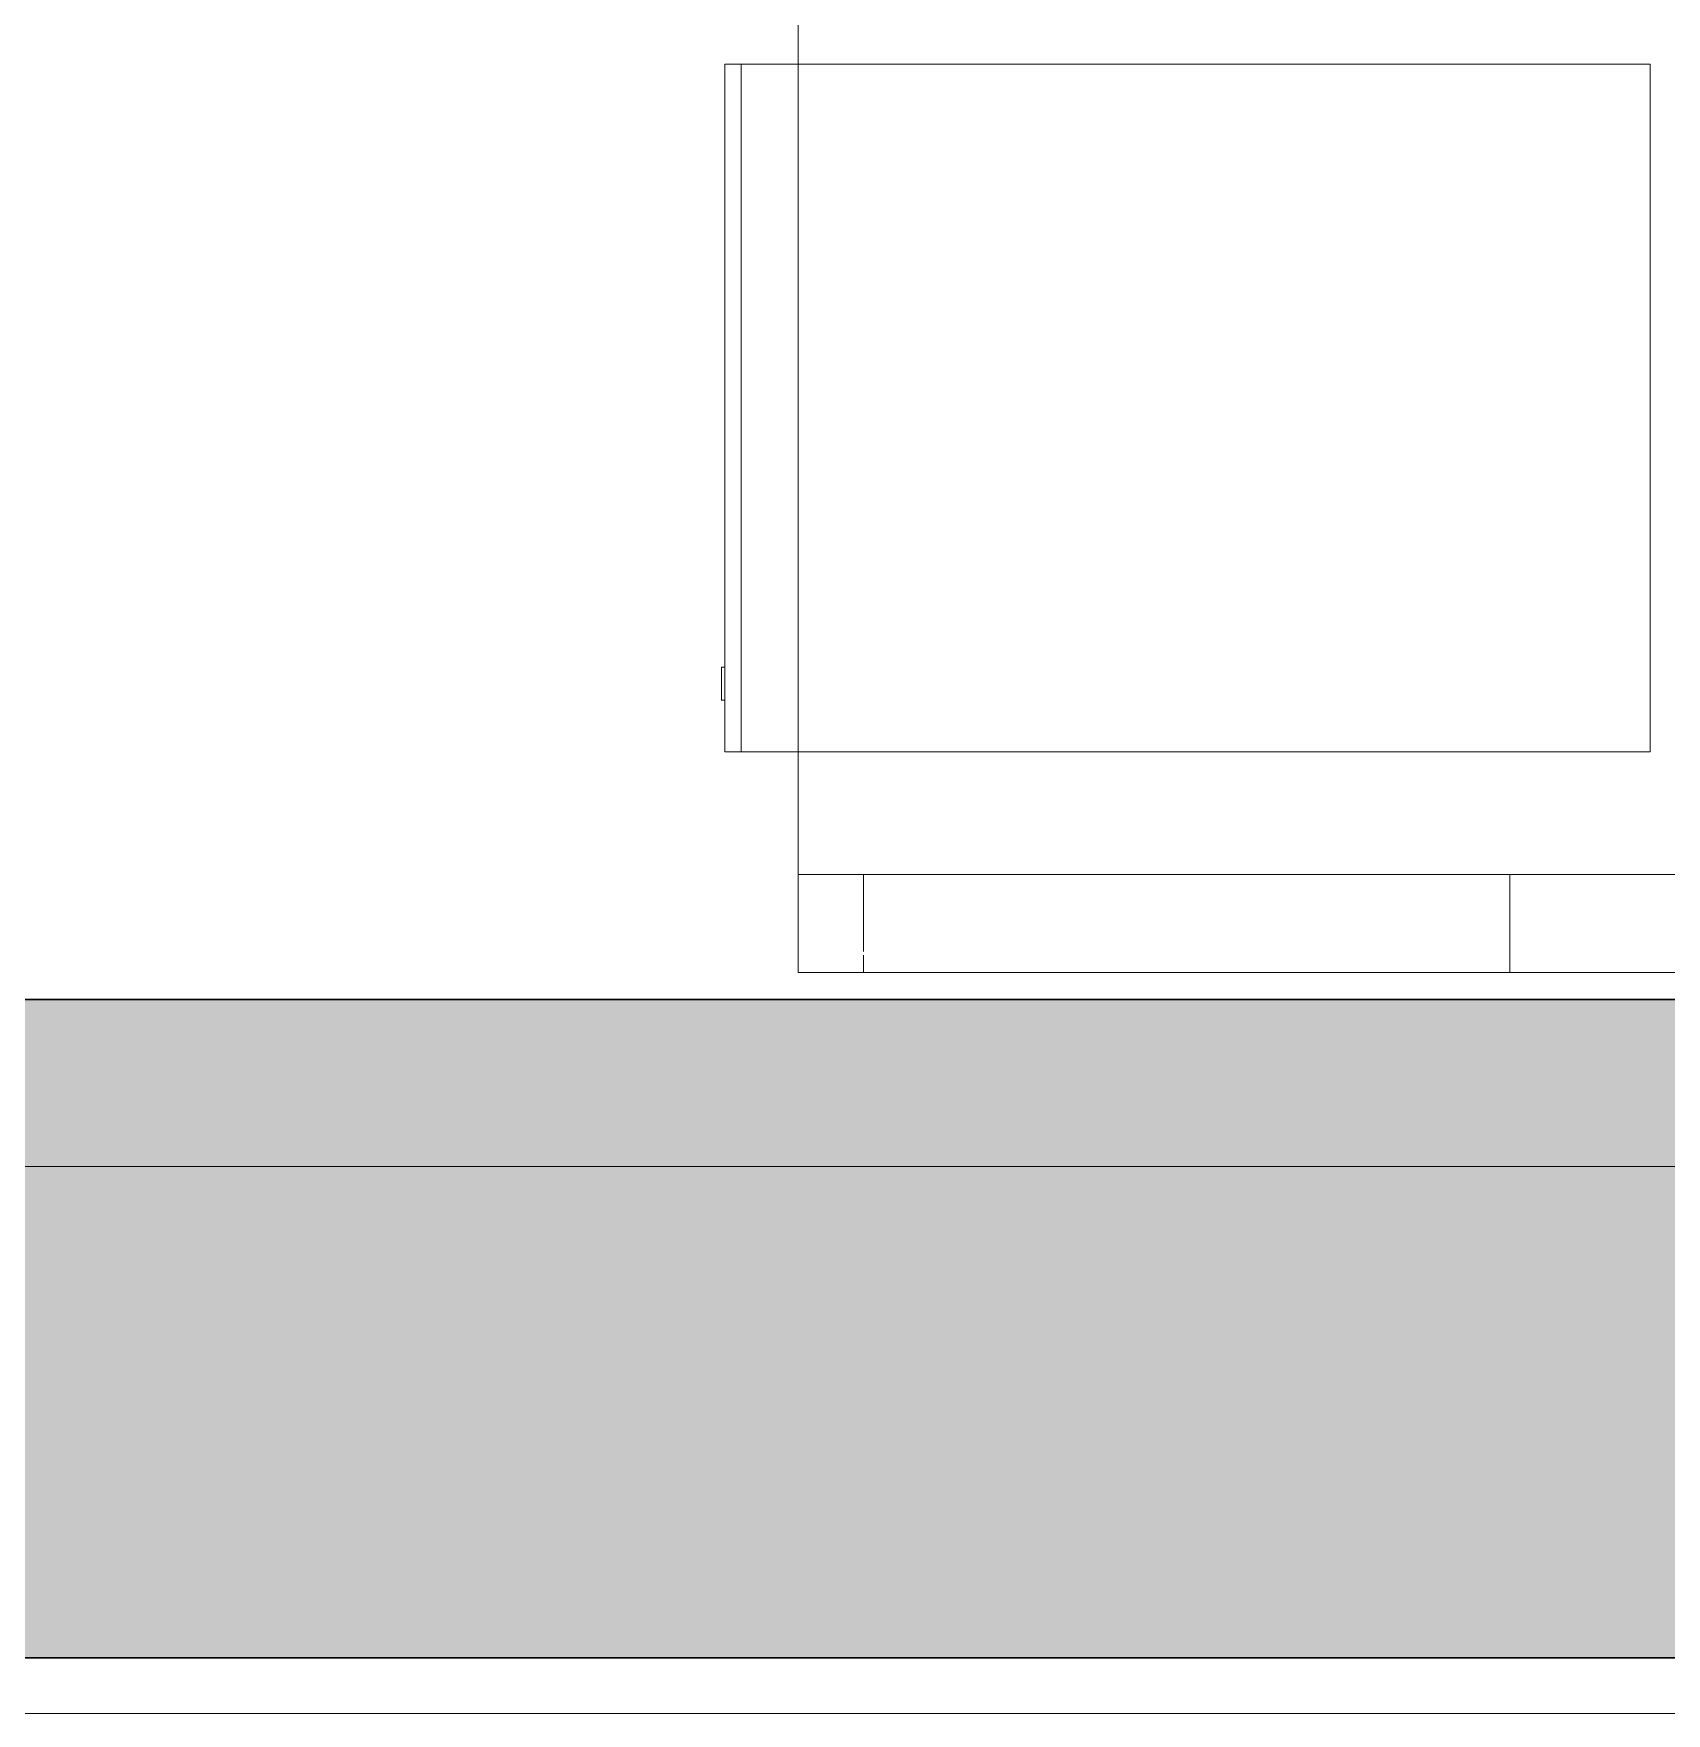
# Model space of a CAD drawing. Header units: millimetres. Extents: x 155927 to 317870, y -36033 to 97293.
# Drawn here: x 222572 to 223570, y 8934 to 9960 of the extents above; entities that cross this region are included whole.
import ezdxf

# ---------------------------------------------------------------- set-up
doc = ezdxf.new("R2010")
doc.units = ezdxf.units.MM
doc.header["$MEASUREMENT"] = 0
for name, color, linetype, lineweight in [('A-GLAZ-CURT', 7, 'CONTINUOUS', 9), ('A-WALL', 7, 'CONTINUOUS', 9), ('A-WALL-PATT', 7, 'CONTINUOUS', 9), ('I-FURN', 8, 'CONTINUOUS', 9), ('I-WALL', 7, 'CONTINUOUS', 9)]:
    doc.layers.add(name, color=color, linetype=linetype, lineweight=lineweight)

msp = doc.modelspace()

# ---------------------------------------------------------------- hatches: boundary and pattern name
at = {"layer": 'A-WALL-PATT'}
h = msp.add_hatch(color=256, dxfattribs=at)
h.paths.add_polyline_path([(230738.8, 9267.6), (230738.8, 9369.6), (228942.8, 9369.6), (228942.8, 9267.6), (229850.8, 9267.6)], flags=0)
h.paths.add_polyline_path([(224437.8, 9267.6), (224658.8, 9267.6), (224658.8, 9369.6), (221442.8, 9369.6), (221442.8, 9267.6), (223836.3, 9267.6)], flags=0)
h = msp.add_hatch(color=256, dxfattribs=at)
h.paths.add_polyline_path([(231130.8, 8967.6), (231130.8, 9267.6), (228942.8, 9267.6), (228942.8, 8967.6), (229850.8, 8967.6)], flags=0)
h.paths.add_polyline_path([(224437.8, 8967.6), (224658.8, 8967.6), (224658.8, 9267.6), (221442.8, 9267.6), (221442.8, 8967.6), (223836.3, 8967.6)], flags=0)
h.paths.add_polyline_path([(217158.8, 8967.6), (217158.8, 9267.6), (215617.8, 9267.6), (215617.8, 8967.6), (216619, 8967.6)], flags=0)
h.paths.add_polyline_path([(213983.8, 8967.6), (213983.8, 9267.6), (212817.8, 9267.6), (212817.8, 8967.6), (213010.3, 8967.6)], flags=0)
h.paths.add_polyline_path([(205793, 8967.6), (206283.8, 8967.6), (206283.8, 9267.6), (202692.8, 9267.6), (202692.8, 8967.6), (204590.1, 8967.6)], flags=0)
h.paths.add_polyline_path([(199778.5, 8967.6), (199908.8, 8967.6), (199908.8, 9267.6), (197042.8, 9267.6), (197042.8, 8967.6), (198575.7, 8967.6)], flags=0)

# ---------------------------------------------------------------- linework, layer by layer
at = {"layer": 'A-GLAZ-CURT', "lineweight": 20}
for p, q in [((223792.8, 8967.6), (221558.8, 8967.6)), ((221558.8, 8933.6), (223792.8, 8933.6))]:
    msp.add_line(p, q, dxfattribs=at)
at = {"layer": 'A-WALL'}
msp.add_line((224658.8, 9267.6), (221442.8, 9267.6), dxfattribs=at)
at = {"layer": 'A-WALL', "lineweight": 30}
msp.add_line((221442.8, 8967.6), (224658.8, 8967.6), dxfattribs=at)
at = {"layer": 'I-FURN'}
for p, q in [((223039.3, 10986.1), (223039.3, 9386.1)), ((223039.3, 9386.1), (223039.3, 10986.1)), ((223004.5, 9941), (222994.5, 9941)), ((222994.5, 9941), (222994.5, 9521)), ((223004.5, 9521), (223004.5, 9941)), ((223039.3, 9941), (223004.5, 9941)), ((223004.5, 9941), (223004.5, 9521)), ((223559.5, 9941), (223039.3, 9941)), ((223559.5, 9521), (223559.5, 9941)), ((222994.5, 9572.6), (222992.5, 9572.6)), ((222992.5, 9572.6), (222992.5, 9552.6)), ((222992.5, 9552.6), (222992.5, 9572.6)), ((222992.5, 9552.6), (222994.5, 9552.6)), ((222994.5, 9521), (223004.5, 9521)), ((223004.5, 9521), (223039.3, 9521)), ((223039.3, 9521), (223559.5, 9521)), ((223079.3, 9446.1), (223039.3, 9446.1)), ((223039.3, 9446.1), (223473.9, 9446.1)), ((223039.3, 9446.1), (223039.3, 9386.1)), ((223039.3, 9446.1), (223039.3, 9386.1)), ((224599.3, 9446.1), (223079.3, 9446.1)), ((223079.3, 9446.1), (223079.3, 9399)), ((223079.3, 9446.1), (223079.3, 9399)), ((223473.9, 9446.1), (223604.3, 9446.1)), ((223473.9, 9446.1), (223473.9, 9386.1)), ((223473.9, 9446.1), (223473.9, 9386.1)), ((223079.3, 9396.7), (223079.3, 9386.1)), ((223079.3, 9396.7), (223079.3, 9386.1)), ((223473.9, 9386.1), (223039.3, 9386.1)), ((223039.3, 9386.1), (223079.3, 9386.1)), ((223039.3, 9386.1), (223839.3, 9386.1)), ((223839.3, 9386.1), (223039.3, 9386.1)), ((223079.3, 9386.1), (224599.3, 9386.1)), ((223604.3, 9386.1), (223473.9, 9386.1))]:
    msp.add_line(p, q, dxfattribs=at)
at = {"layer": 'I-WALL', "lineweight": 30}
msp.add_line((224658.8, 9369.6), (221442.8, 9369.6), dxfattribs=at)
at = {"layer": 'I-WALL'}
msp.add_line((221442.8, 9267.6), (224658.8, 9267.6), dxfattribs=at)

doc.saveas('drawing.dxf')
